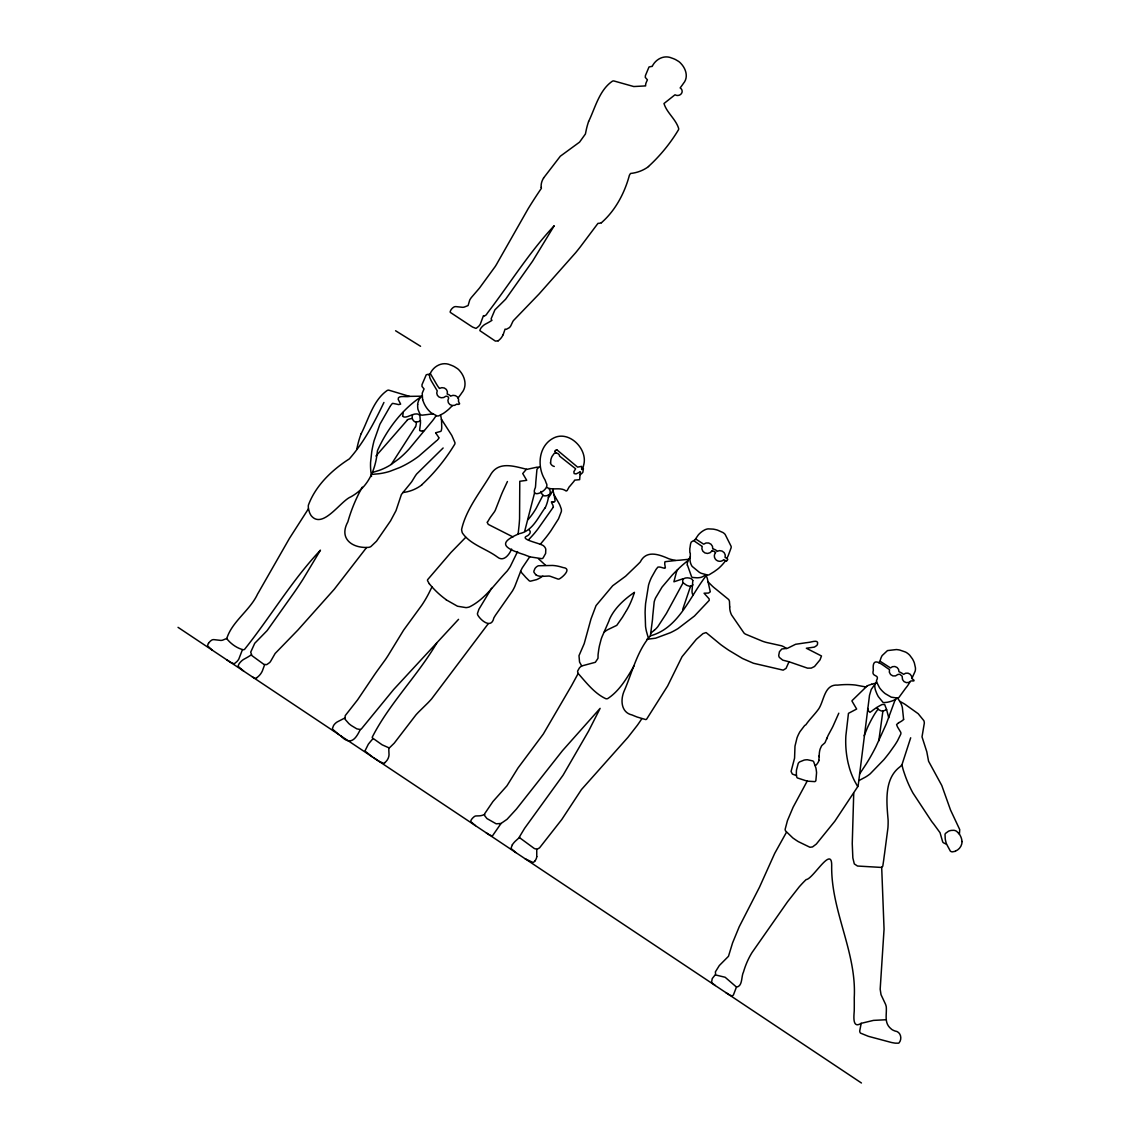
<?xml version="1.0" encoding="UTF-8"?>
<svg xmlns="http://www.w3.org/2000/svg" width="1140" height="1140" viewBox="0 0 1140 1140"><rect width="100%" height="100%" fill="white"/><g stroke="black" fill="none" stroke-linecap="round" stroke-linejoin="round"><path stroke-width="1.5" d="M388.826 747.74L388.826 748.624A70.68 67.745 -46.8 0 0 388.925 752.428L389.039 754.837A10.246 9.704 -47 0 1 384.836 762.56M536.755 849.3L536.755 856.61M729.714 606.936L729.472 601.393A7.481 7.339 -4.8 0 0 728.688 599.54L715.792 589.024A43.306 42.166 -0.4 0 1 712.044 585.832L707.997 581.813M819.218 755.735L819.204 756.689M422.584 399.527L422.228 393.328A7.196 6.698 -21.5 0 1 422.626 392.231L424.051 388.94L422.014 386.46L422.014 384.636L426.246 374.775L428.298 374.262A3.377 3.149 -20.9 0 1 429.253 375.117A3.349 3.121 -20.9 0 1 429.637 377.269L430.478 379.221A31.949 29.754 -19 0 0 431.219 380.76L437.219 390.806A5.415 5.059 -20.9 0 0 445.769 396.278L446.624 396.236A2.779 2.594 -20.9 0 1 447.478 396.478L447.707 396.606A2.252 2.109 -20.9 0 1 448.248 397.105L448.661 398.017A5.429 5.073 -20.7 0 0 456.983 404.002A3.848 3.605 -20.4 0 0 457.995 404.429L459.221 404.173A2.622 2.451 -20.6 0 0 459.634 403.674L458.508 401.494A5.429 5.073 -20.7 0 0 450.571 396.136L450.172 395.708A7.638 7.139 -21.1 0 0 449.003 394.796A5.871 5.486 -21 0 0 447.607 394.169L447.208 394.055A5.415 5.059 -20.9 0 0 439.385 388.441A54.079 50.445 -17.5 0 1 437.076 385.092L436.72 384.508A100.79 94.007 -14.6 0 1 434.753 381.102L430.393 373.678A1.71 1.596 -20.7 0 0 429.823 373.792L428.996 374.803M625.632 611.981L626.316 610.869A73.003 70.452 -24.8 0 0 629.195 605.625A96.159 92.497 -25.6 0 0 634.453 592.33C624.421 599.141 614.531 608.076 609.515 619.276A23.783 23.242 -23.8 0 0 608.988 620.873L602.861 634.923A39.529 38.76 -26.7 0 0 601.193 639.07L599.441 645.824A119.629 118.432 -11.1 0 0 598.771 649.415L598.115 654.289A18.924 18.525 -30 0 0 598.044 655.842L598.03 657.239A10.274 10.018 -32.7 0 1 597.93 658.436L595.337 662.297L581.714 665.959A11.771 11.486 -35.7 0 0 579.433 667.883L577.695 670.947A3.434 3.349 -35.4 0 0 577.681 672.03L578.165 673.484L571.567 685.639L543.31 734.032L518.002 767.99L506.958 785.802L492.936 801.534L484.671 813.732L484.628 815.613L486.951 818.563L496.171 823.807L500.987 823.493L507.058 819.29L516.42 809.072L562.519 750.619L600.125 708.353L588.625 731.025L563.06 775.2L524.614 828.31L519.498 836.803M553.327 507.001L553.114 505.847A14.806 14.15 -21.6 0 0 552.13 503.695L551.86 503.182A18.24 17.442 -18.5 0 1 551.618 502.74L551.475 501.785L553.085 501.899M581.984 469.566L583.295 466.645A6.356 6.056 -16.2 0 0 583.509 465.59C588.539 449.873 569.772 430.478 554.254 437.717C538.522 445.099 536.598 466.374 545.02 479.897A48.835 46.412 -23.3 0 1 546.131 482.947C551.19 489.801 529.216 500.588 535.387 487.564A62.344 58.981 -23.8 0 0 535.772 482.505L536.94 469.424A4.446 4.232 -19.2 0 1 537.952 468.141L538.408 467.771M417.696 404.629L417.653 405.769A22.643 21.161 -21.5 0 0 417.981 409.431L419.99 414.148A4.033 3.762 -22.5 0 0 421.971 415.188L428.184 414.447A20.648 19.337 -23.2 0 1 431.248 414.148L432.858 414.119M416.385 421.828L416.357 422.399A16.16 15.062 -24 0 1 415.559 426.859M853.732 793.312L852.25 843.643L852.848 857.935L854.302 863.892L857.48 866.029L881.306 867.426L882.773 866.258L883.728 859.845A199.785 189.112 56.3 0 1 884.555 853.646L887.932 827.911A87.709 86.298 72.1 0 0 888.117 820.059C886.606 802.403 883.942 779.176 899.631 767.092A9.149 8.949 49.5 0 0 902.111 764.27L910.689 737.779M727.548 559.341L727.534 559.412A1.881 1.824 -3.2 0 1 726.494 561.008M867.64 708.51L867.754 709.052A8.564 8.379 39.3 0 0 868.381 710.776L869.92 712.343L872.072 710.89A22.159 21.674 43.5 0 1 873.012 710.092L875.762 708.139A65.906 64.196 49.3 0 1 881.477 704.819A22.686 22.173 43 0 1 882.16 704.491L884.654 704.52L886.564 709.493A11.543 11.3 38 0 1 885.139 710.305L882.916 710.99L878.798 740.829M903.521 719.084L903.393 717.217A23.427 22.771 41.6 0 1 903.293 716.333L902.367 707.626A20.278 19.85 40.3 0 0 900.344 702.254L897.622 698.079L891.266 697.167L885.224 693.647A28.685 27.959 34.1 0 1 879.524 687.748L876.646 682.091A6.555 6.413 34.5 0 1 876.489 680.594C880.251 673.726 870.974 677.773 873.326 670.277C871.73 654.317 882.631 665.475 889.499 669.579A4.902 4.788 33.5 0 0 897.779 674.495L899.702 674.239L902.039 676.077A1.81 1.767 34.8 0 1 902.225 677.089A4.916 4.788 35.3 0 0 910.889 680.951L913.81 680.922A3.334 3.249 35.7 0 0 914.024 680.295L911.9 678.443A4.916 4.788 35.3 0 0 903.635 674.353A20.834 20.363 36.7 0 0 898.961 671.716A4.902 4.788 33.5 0 0 890.497 667.94L880.137 661.257L878.783 662.725M789.023 661.756L782.752 660.145L779.39 657.438A4.959 4.902 14.2 0 1 778.72 655.357L779.461 651.667L781.826 648.988L787.398 648.332L795.606 644.285L805.909 642.76A54.663 53.409 10.5 0 0 808.645 642.39C811.139 642.29 818.948 638.984 817.508 644.2A5.529 5.429 18.8 0 1 816.739 645.553L814.373 647.107L806.351 648.247L821.484 655.985L820.031 659.832L814.516 666.501L811.281 668.097L807.548 668.154L789.023 661.756L786.058 668.382L783.18 670.149L753.455 663.252L742.553 658.521L728.859 650.313A232.631 222.514 11.1 0 1 720.651 644.556L706.102 632.558L702.981 633.612L696.355 639.298L682.034 656.711L667.627 685.966L646.551 719.269A2.18 2.152 -41.9 0 1 645.653 719.554L637.089 717.017A143.412 140.12 -10.1 0 1 632.116 714.98C620.759 712.514 620.303 699.418 624.335 690.612C632.258 672.401 637.118 650.883 650.384 635.835L652.465 619.832A76.095 73.829 -27.8 0 0 652.707 616.384L654.189 601.877A31.364 30.752 -13.1 0 1 655.557 597.959L662.041 587.1L672.144 575.173A195.368 193.088 35.2 0 1 677.089 570.128L677.915 569.316A116.722 115.297 6.2 0 1 685.995 562.134L688.289 560.339M518.13 533.962L519.056 525.54A208.349 193.786 -31.6 0 0 519.569 518.771L519.783 481.294L526.723 480.325L522.733 473.556L526.139 469.538L536.969 467.172A2.252 2.138 -19.3 0 1 537.581 467.315L540.118 466.745M419.634 430.094L420.318 424.493A89.59 82.821 -26.3 0 0 420.489 422.57L419.876 415.744A3.876 3.62 -23.1 0 0 416.741 413.934C412.238 413.407 405.555 419.306 402.577 416.228A12.469 11.628 -23.2 0 1 402.676 415.829L402.748 415.544A14.393 13.381 -24 0 0 402.962 414.233L403.132 413.065A9.89 9.22 -23.1 0 1 403.289 412.281M534.574 492.822L524.642 531.425M818.876 760.238L819.29 753.768A21.047 20.734 51.3 0 1 820.13 749.065L821.498 746.044A6.156 6.085 50.6 0 1 822.125 745.275L824.519 743.18A5.558 5.5 47.5 0 0 825.104 742.468L827.54 736.768A27.944 27.474 48.5 0 1 828.167 735.314L831.488 729.144A85.543 84.959 9.7 0 0 832.955 726.337L838.798 713.198M356.863 448.732L357.632 445.327A95.689 90.06 -23.7 0 1 361.166 433.642M711.93 551.033A5.5 5.344 -5.8 0 1 702.169 546.331A47.538 45.942 -2.4 0 1 700.772 545.462L695.827 542.113A17.157 16.63 -5.6 0 1 695.015 541.529L694.289 540.887A5.515 5.358 -8.1 0 0 693.676 540.517L691.268 542.07A9.59 9.319 -6.9 0 0 690.498 544.307L689.985 547.77A9.419 9.149 -9.6 0 1 689.8 548.568L689.843 552.644A14.564 14.179 -10.7 0 1 690.284 553.128L690.284 556.904A11.072 10.787 -7.2 0 0 690.056 558.429A13.21 12.868 -6.8 0 0 691.51 565.326A11.614 11.315 -7.1 0 0 692.18 566.409L699.404 572.351A43.377 42.109 -3.6 0 0 701.214 573.292L707.726 575.059A6.156 5.999 -6.5 0 0 709.094 574.802L714.438 571.482A38.66 37.919 -1.2 0 1 715.507 570.67L716.932 569.658A28.5 27.702 -6.9 0 0 719.084 567.934L719.482 567.549A46.683 45.272 -8.2 0 0 724.798 561.735L725.582 560.695M242.435 649.729L238.759 659.205A17.399 16.088 -40.3 0 1 236.935 661.556L234.441 663.623A1.838 1.696 -40.9 0 1 233.814 663.708L230.736 662.411A51.941 48.194 -38.3 0 1 229.596 661.699L226.945 659.946M880.052 661.115L880.465 659.533A18.383 17.927 32.7 0 1 882.132 655.586L887.476 650.584L896.41 649.558A30.922 30.181 34.9 0 1 899.716 650.042L905.545 652.052A15.803 15.404 32.9 0 1 909.82 655.329L912.456 658.92A24.239 23.655 33.3 0 1 914.38 663.038L915.448 667.855A11.642 11.343 33.6 0 1 915.164 671.175L911.9 678.443M786.415 832.343L774.716 853.361L759.482 887.219L739.19 926.82L732.593 942.851L728.474 956.303L719.326 965.523L715.379 971.893L715.692 974.985L725.154 977.265L736.454 987.055L733.433 994.921A3.306 3.178 -89.7 0 1 732.949 995.377L732.635 995.576A1.867 1.796 -89.8 0 1 731.823 995.776L730.312 995.348A24.097 23.256 89.2 0 1 728.218 994.123L725.838 992.584M885.267 1019.787L873.511 1020.385L861.199 1023.335L859.702 1031.016A4.361 4.147 77.9 0 0 859.873 1031.928L860.002 1032.313A2.537 2.422 78 0 0 860.558 1033.139L868.381 1036.317L891.394 1042.473A69.668 66.719 72.1 0 0 895.285 1043.157L898.448 1043.186A1.966 1.867 75.5 0 0 899.118 1042.786C902.424 1038.754 900.743 1031.615 895.028 1031.016A22.572 21.518 73.9 0 1 892.364 1029.819L892.121 1029.648A5.558 5.287 75.1 0 1 891.337 1029.05C883.742 1023.065 886.906 1015.184 886.279 1006.905A14.564 13.908 76.3 0 0 885.509 1004.212L881.02 994.664L880.18 989.207L884.056 929.143L881.69 867.326M690.541 586.302L682.646 609.572M692.807 580.602A4.075 3.99 -10.2 0 0 691.082 578.65C688.118 577.182 681.421 577.339 682.76 582.07A2.907 2.836 -10.8 0 0 683.074 582.782L686.608 585.262A19.608 19.109 -8.6 0 0 688.731 585.989A10.958 10.688 -9.4 0 0 689.771 586.245L690.47 586.302M961.96 841.519L961.704 839.482A14.906 14.393 58.1 0 0 959.41 834.223L959.723 829.578L950.532 810.013L941.783 785.489L928.573 761.235L926.806 751.787L922.018 736.868L924.326 723.13A7.738 7.524 42.8 0 0 923.842 720.637L918.199 713.711L905.131 704.392A89.689 87.98 55.3 0 0 899.859 701.371M897.038 698.179L896.539 698.678A6.298 6.156 37.4 0 1 895.185 699.718L886.25 724.028L875.948 746.643A248.349 243.618 -21.8 0 1 874.238 749.977A208.249 205.399 -17.5 0 1 866.243 763.928L859.574 774.017M588.611 121.51C595.251 107.801 599.298 90.06 612.465 81.139A5.401 4.859 -6.1 0 1 613.719 80.912L633.769 86.54L645.639 85.913A8.379 7.567 -4.4 0 1 646.109 82.764L647.392 79.8L645.283 77.392L645.425 75.568L649.016 66.961L651.581 66.448A5.386 4.845 -4.3 0 0 652.151 66.476C655.614 59.138 664.121 54.578 671.93 58.126A26.306 23.726 -4 0 1 675.564 59.593L678.642 61.432A15.974 14.393 -3.7 0 1 681.007 63.584C686.038 68.899 688.674 77.435 683.316 83.548A53.509 48.065 -4.9 0 1 682.461 84.816L680.153 87.923A4.546 4.118 -3.5 0 1 681.378 93.651A4.546 4.118 -3.5 0 1 675.008 94.777L663.979 103.526C666.757 112.718 675.721 119.045 678.628 128.35A4.688 4.261 -3.8 0 1 678.571 129.632C670.505 143.113 660.131 155.867 648.461 166.483M864.149 735.77L867.483 727.605A147.502 141.773 50.4 0 1 872.513 717.673L873.083 716.661A68.899 66.932 47 0 1 876.147 711.788L878.042 709.137M264.665 664.663L262.357 670.947A15.461 14.35 -41 0 1 256.87 677.616M826.7 738.991L827.027 738.107M511.589 549.067C509.438 554.425 503.695 562.405 497.325 556.99C486.281 548.753 470.008 544.45 462.299 532.822A20.335 19.337 -26.1 0 1 461.6 529.516C465.832 510.122 479.712 492.765 490.015 475.779C497.895 460.546 513.698 466.232 526.523 469.224M361.209 433.656C368.719 419.021 373.236 400.097 387.344 390.379A5.728 5.315 -23.2 0 1 388.669 390.122L409.488 396.364L421.415 396.193M503.111 334.804L505.091 329.118A3.406 3.164 -15.3 0 0 506.431 329.246L509.281 327.707A9.006 8.379 -15.3 0 0 510.805 325.812L512.715 321.751A11.885 11.072 -14.4 0 1 513.428 320.596L539.063 293.992L575.728 252.624A323.589 286.567 -16.3 0 0 580.431 246.724L597.973 223.34A8.279 7.609 -8.2 0 0 601.407 222.77M517.574 551.546L510.349 566.366A62.059 58.91 -28 0 1 507.058 571.168C495.088 583.523 485.127 599.255 469.352 606.965A15.276 14.578 -31.9 0 1 466.018 607.62L457.482 606.224L446.111 599.768M542.668 495.829L536.114 508.44A106.961 100.605 -23.9 0 1 534.332 511.29A69.426 65.65 -23.4 0 1 529.986 517.318L528.134 519.555M415.416 426.83L391.248 464.45M507.428 481.522L502.854 491.297A127.424 123.091 -16.6 0 0 500.018 498.194L495.301 510.236A23.569 22.344 -24.8 0 1 494.332 511.917L490.485 517.19A28.899 27.602 -24.7 0 0 489.188 519.227L488.59 520.268A25.279 23.969 -25.7 0 1 488.034 521.194A9.69 9.206 -25.5 0 1 487.664 521.721L487.421 522.049M431.974 586.929L428.697 593.555A113.216 105.749 -33 0 1 421.828 605.169L403.617 630.135L388.284 655.215A109.298 101.945 -36.9 0 1 385.349 659.675L377.326 670.719A222.428 215.959 -54.7 0 0 374.291 675.051L357.575 699.875L345.235 715.621L344.978 719.183L348.883 723.615A62.643 59.38 -40.6 0 0 351.348 725.553L356.82 728.859L360.155 729.486A3.206 3.035 -44.7 0 0 361.209 729.13L393.671 689.486L458.551 619.334M633.911 666.116C627.029 677.972 619.334 691.068 607.663 698.62A4.916 4.816 -38 0 1 605.967 698.763C594.638 693.619 586.345 682.675 578.165 673.484M581.657 469.409L581.6 466.36L577.595 467.129L557.004 449.901M683.074 582.782L666.416 613.434L657.851 626.63A29.213 28.514 -21.1 0 1 654.303 630.292M383.924 402.463C374.319 422.527 364.116 442.092 349.353 458.878C331.954 469.951 315.566 485.626 308.37 505.22A15.917 14.82 -30.7 0 0 308.498 508.896L309.496 512.43A22.059 20.534 -30.5 0 0 311.135 515.622C322.606 529.829 340.475 501.016 350.75 496.897C368.491 487.094 375.659 469.78 377.426 450.77C386.531 430.051 401.822 409.73 420.731 397.019M545.034 507.87C537.738 517.93 532.48 531.169 519.128 533.705C496.897 543.167 504.393 548.369 524.671 554.809A65.806 62.857 -19.8 0 0 530.442 556.947L541.87 558.671A3.32 3.192 -24.8 0 0 543.053 558.03L545.632 553.442L545.789 549.209A6.74 6.47 -24.5 0 0 543.923 546.174C542.155 543.424 517.874 539.476 527.336 535.843A7.253 6.94 -23.9 0 0 528.533 535.002L529.687 533.663A3.748 3.577 -23.9 0 0 530.186 531.468L529.259 529.915M689.686 557.859L690.341 556.705M689.529 558.13L688.674 559.626A10.132 9.875 -8 0 0 687.221 565.07M430.165 373.706C433.57 365.983 442.605 361.238 450.642 365.042A27.859 25.978 -20.8 0 1 454.39 366.667L457.553 368.69A16.901 15.761 -20.2 0 1 459.947 371.07C465.191 377.197 467.357 386.531 461.6 393.129A56.672 52.568 -21 0 1 460.66 394.526L458.109 397.96M695.272 539.363L697.609 535.942A10.802 10.488 -5.7 0 1 698.578 534.617L699.418 533.734A22.387 21.774 -4.7 0 1 703.75 530.428L705.104 529.715A9.875 9.59 -5.3 0 1 708.125 528.875L713.17 529.117A31.806 30.979 -6.1 0 1 717.573 530.143L723.045 532.594A11.372 11.044 -4.3 0 1 725.14 534.404L731.139 546.359A7.667 7.453 -3.4 0 1 731.153 547.713L728.189 555.721A31.279 30.381 -6.8 0 1 726.721 558.415L726.935 558.557A1.966 1.91 -3.1 0 1 727.662 559.184M910.062 681.749L909.763 682.276A68.799 67.403 25.6 0 1 908.295 684.698L908.01 685.111A27.46 26.819 32.7 0 1 907.027 686.494L905.659 688.232A39.843 38.689 41.4 0 0 904.319 690.042L898.876 697.509A3.021 2.95 37.7 0 1 897.978 697.979L897.622 698.079M501.044 823.465L492.48 835.848A1.496 1.439 -56.7 0 1 491.967 835.933L489.374 834.851A44.303 42.75 -53.5 0 1 488.348 834.209L486.239 832.827M625.29 612.536L623.609 615.315A90.915 89.832 -15.2 0 0 622.568 617.082L616.769 625.361L608.731 629.223A16.701 16.316 -28.2 0 0 605.482 631.147L604.314 632.002M390.521 405.74L392.288 403.56A1.568 1.454 -23.5 0 1 392.759 403.375L396.663 404.13A26.548 24.638 -21.9 0 0 398.615 404.586L400.639 404.144L398.53 399.998A18.026 16.758 -22 0 1 398.216 399.47C397.304 394.753 406.809 397.418 409.517 396.364M807.177 781.142L797.359 777.936A2.608 2.579 63.3 0 1 796.774 777.081L796.433 775.229A38.176 37.591 56.5 0 1 796.475 770.013L798.242 763.373A6.455 6.384 59.4 0 1 799.639 761.89L804.156 760.081A19.252 19.009 62.2 0 1 807.405 759.753L812.763 760.907A4.603 4.546 57.4 0 1 813.647 761.677L815.927 768.047A52.326 51.913 75.5 0 1 816.568 772.735L815.855 780.757A2.508 2.465 61.1 0 1 814.815 781.627L807.177 781.142L793.127 807.191L787.441 820.629L785.147 829.293A4.418 4.346 76 0 0 785.531 830.889L792.841 837.943A124.388 122.108 45.7 0 0 798.214 841.577L809.942 847.262L812.535 846.935L816.326 844.056L834.836 821.213L857.636 786.814A10.431 10.246 57 0 0 858.235 785.161L869.506 695.3L871.245 689.458L876.603 681.891M390.165 406.31L379.905 424.251L374.048 440.809A128.093 121.239 -21.5 0 0 371.754 451.639L370.586 462.284A65.864 61.888 -24.4 0 0 370.814 471.02L371.526 476.477M543.524 178.054L560.324 156.209L579.548 142.144L585.418 133.993L586.202 130.16A87.167 79.458 -4 0 1 588.596 121.51M512.359 844.769L511.162 847.832A2.48 2.38 -59 0 0 511.376 848.759L515.85 852.577M208.492 643.302L207.694 645.055A2.337 2.152 -40.1 0 0 207.751 646.038L212.282 650.171M706.672 575.059C689.672 596.534 679.07 628.097 650.384 635.835M487.207 522.348L488.248 524.386L512.986 536.94M360.311 729.457C355.338 740.017 350.009 745.66 340.561 735.699M436.748 643.074C417.497 675.835 389.239 703.679 372.21 737.238A2.537 2.408 -45.5 0 0 372.466 737.965L382.128 744.819L388.726 747.74A2.636 2.494 -46.3 0 0 389.752 747.541L394.241 743.152L415.957 714.88A87.965 84.56 -49.7 0 1 418.736 711.916L427.557 703.252A113.473 106.761 -37.7 0 0 431.618 698.891L488.134 623.865M308.47 508.725L289.489 538.308L259.635 590.506A74.1 67.958 -36 0 1 257.626 593.954C250.016 610.484 232.004 621.428 226.746 638.628C230.651 643.701 236.992 648.318 243.376 649.772A2.764 2.565 -40 0 0 244.544 649.387C270.508 616.897 291.712 580.659 320.454 550.164L302.884 579.448A378.736 334.476 -32.7 0 1 293.978 592.757L267.145 630.577L254.747 643.274L250.7 652.194L252.011 655.7L263.853 664.335L266.689 664.649L269.667 662.539A9.932 9.234 -40.4 0 0 271.007 660.659L275.139 653.476L297.868 630.078L334.305 589.223L366.524 547.585M436.107 415.73L434.197 418.508A48.735 45.258 -22.9 0 1 432.074 421.287L409.331 448.761A95.518 88.122 -24.9 0 1 398.843 458.85L390.236 465.091A52.939 49.134 -25.4 0 1 379.178 470.393L373.151 472.259M491.582 588.283L478.9 609.273L477.461 613.491A4.432 4.247 -33.1 0 0 477.717 614.973C480.909 620.659 491.454 629.18 493.82 617.98A52.711 50.987 -33.5 0 1 495.544 615.13L512.416 591.019A54.506 51.927 -29.8 0 0 514.767 586.573L520.923 570.627A42.508 41.054 -26.1 0 1 522.277 567.834L529.786 556.733M548.426 497.524L548.739 497.14A28.799 27.389 -20.6 0 0 553.37 488.861M452.38 405.612L449.018 409.003A54.307 50.388 -21.3 0 1 443.446 413.364L438.857 415.815A4.731 4.418 -21.9 0 1 437.005 415.929L431.12 412.794A30.395 28.372 -20.3 0 1 422.655 399.499M540.303 544.293L545.747 537.709A144.78 135.931 -24.3 0 0 550.919 530.755L558.514 518.843L561.35 511.547A8.878 8.493 -20.7 0 0 561.279 508.967L559.968 505.362A79.643 75.895 -26.7 0 0 558.985 503.381L554.068 494.774M534.845 861.156L533.776 862.097A2.636 2.537 -61.3 0 1 532.893 862.41L525.098 858.748M375.929 456.043L407.464 419.919M528.504 539.875L532.508 535.515A104.239 98.297 -24.1 0 0 538.151 528.618L552.971 507.614A1.952 1.867 -20.4 0 0 553.413 507.043M443.132 447.992L416.699 473.969A29.341 27.659 -25.8 0 0 415.103 476.221L411.968 481.337A24.111 22.558 -26.6 0 1 410.699 483.032L401.408 494.475L396.007 510.649L390.55 520.88L376.514 541.201L370.87 546.573A7.567 7.097 -31.5 0 1 368.918 547.328C352.987 548.711 338.366 539.177 347.857 521.835A159.472 152.447 -27.2 0 1 362.278 487.151M465.776 537.296L450.899 552.544L427.6 579.719A2.75 2.608 -32.2 0 0 427.557 580.716L429.324 583.808M715.322 974.686L712.258 978.548L711.588 982.067A2.451 2.365 -87.7 0 0 711.887 982.794L715.25 985.53M437.632 439.798L438.686 438.572A1.439 1.354 -23.2 0 0 438.729 437.746M436.876 440.468L418.779 456.214A94.677 87.523 -23.8 0 1 399.613 467.585L389.738 471.376A60.805 56.473 -24.7 0 1 378.865 473.755L372.509 474.34M654.289 630.292L650.712 633.17M519.526 837.387L515.123 841.391A23.128 22.301 -61 0 0 512.345 844.754M867.013 686.095L852.079 700.601A1.539 1.511 36.9 0 0 851.993 701.114L856.653 709.037L848.459 713.341L845.88 735.671A97.912 94.99 45.8 0 0 848.189 763.287L849.542 768.403A73.573 71.62 46.9 0 0 854.729 781.256L857.722 786.643M421.786 484.757C434.54 472.929 445.911 458.878 454.846 444.03A4.973 4.674 -22.8 0 0 454.945 442.634L451.81 435.466L441.394 419.207A27.588 25.75 -23.5 0 0 440.781 416.143L440.524 415.174M384.921 762.689L384.465 763.002A1.838 1.738 -47.5 0 1 383.61 763.259L379.463 761.52A76.722 73.088 -42.1 0 1 377.995 760.608L374.205 758.129M256.928 677.673L255.061 678.4L252.424 676.946M498.18 340.874L495.359 341.088L479.954 330.714A1.653 1.539 -16.7 0 1 479.897 330.215L480.738 328.363A15.276 14.222 -16.3 0 1 483.46 325.456L484.044 324.986A10.46 9.733 -16.3 0 1 484.956 324.387L487.122 323.204A50.459 46.498 -16 0 0 490.457 321.295L491.967 320.326A4.731 4.389 -15.6 0 1 491.411 319.628L491.283 319.328A1.753 1.624 -15.8 0 1 491.197 318.63L494.917 309.838L505.633 299.221L532.551 261.231L554.225 225.72C529.159 252.41 510.022 283.475 487.934 312.389A27.503 25.593 -15.1 0 0 487.378 313.158L486.695 314.17A3.52 3.263 -16 0 1 484.357 315.865M251.228 654.887L249.603 655.956A54.421 50.217 -38.3 0 1 246.012 658.079L243.689 659.376A11.315 10.502 -41.1 0 0 242.706 660.046L242.051 660.559A16.516 15.333 -41.4 0 0 239.101 663.779L238.132 665.846A1.796 1.667 -41 0 0 238.174 666.387L243.661 671.09M344.665 718.086L337.169 721.962A10.901 10.274 -45 0 0 333.564 725.539L332.495 728.318A2.693 2.537 -44.8 0 0 332.638 729.272L339.036 734.687M898.548 723.145L898.277 723.287A12.825 12.54 40.6 0 1 897.536 723.672L896.596 724.641L897.522 726.935A36.252 35.24 40.8 0 0 898.462 728.489L900.743 732.293A3.092 3.021 44.5 0 1 900.743 734.203L897.522 740.786A96.743 95.532 30.3 0 1 894.729 745.232L889.77 752.229A194.313 191.563 -2.8 0 1 883.899 759.653L870.19 773.818A43.733 43.063 46.8 0 1 865.36 777.152L858.947 780.572M895.171 699.703L892.278 700.901A47.395 46.298 29.8 0 1 887.433 702.254L883.942 702.625A3.377 3.292 38 0 1 882.93 702.297L878.327 696.611A41.083 39.971 35.5 0 1 876.745 693.462L875.449 690.113A15.276 14.92 35.8 0 1 874.822 686.423L874.779 684.67M226.718 638.486L222.599 640.167A8.522 7.866 -39.3 0 1 220.904 640.423L215.588 639.825A29.312 27.047 -41.3 0 0 214.733 639.697L213.322 639.625A3.562 3.292 -39.9 0 0 211.869 640.039L210.786 640.78A11.272 10.402 -40.2 0 0 208.506 643.302M424.151 430.493L422.399 430.977M601.393 222.742C615.315 210.629 624.62 193.088 629.38 175.318A19.651 18.012 -5.4 0 1 629.793 174.62L630.534 173.465A33.701 30.68 -6 0 0 648.546 166.583M484.514 814.444L482.705 815.185A13.324 12.797 -53 0 1 479.299 815.841L475.822 815.955A3.449 3.306 -54.6 0 0 474.639 816.397L474.14 816.739A12.911 12.383 -55.5 0 0 471.39 819.631L470.763 821A1.61 1.553 -54.6 0 0 470.806 821.641L475.466 825.659M955.462 851.281L952.27 851.865A4.033 3.89 58.4 0 1 950.375 851.152L946.414 843.828A42.536 40.883 55.1 0 1 945.231 838.883L945.031 834.423A3.548 3.434 57.3 0 1 945.488 833.411L948.537 831.202A13.224 12.754 57.8 0 1 951.202 830.419L953.881 830.305A6.541 6.313 57.2 0 1 956.688 831.359L959.424 834.209M861.199 1023.335C852.193 1029.149 853.917 1015.968 854.245 1010.838A617.196 569.401 -60.6 0 0 854.259 997.543C856.724 951.886 830.803 910.817 831.687 865.16C831.716 845.339 812.749 879.439 806.151 879.553A136.202 130.43 72.8 0 0 799.24 886.82L787.555 901.754L752.072 952.484A75.212 72.248 81.4 0 0 748.011 959.98A79.387 76.223 81.1 0 0 743.494 971.993C741.114 976.339 742.824 986.385 736.454 987.055M683.074 578.75L673.897 581.813L676.376 572.308A27.616 26.99 -7.9 0 1 677.602 569.615M871.63 684.257L869.72 684.884A14.492 14.193 37.4 0 0 866.984 686.038M875.734 683.231L874.993 683.359A35.383 34.628 41.5 0 0 871.63 684.271M688.874 559.27L679.668 560.196A90.046 86.469 -7.9 0 1 676.932 560.353L665.147 561.692A1.511 1.482 -12.6 0 0 664.82 562.134L664.734 564.158A19.879 19.352 -9.8 0 0 664.919 565.112L665.361 567.877L664.563 568.29A8.336 8.108 -12.4 0 1 663.936 568.133L661.214 567.378A35.212 34.385 -17.8 0 0 659.732 567.036L657.908 567.079L656.227 569.159A48.35 47.31 -9.5 0 0 655.543 570.271L651.496 577.453A46.598 45.614 -10.4 0 0 648.546 585.134L645.596 603.488A173.964 170.401 16.5 0 0 645.097 612.622L645.539 626.373A49.747 48.863 -11.9 0 0 646.423 631.318L648.19 637.559M882.916 710.99L882.26 711.032A4.617 4.517 39.3 0 1 881.248 710.918L878.855 709.778A10.132 9.904 38.5 0 1 876.631 707.584M542.925 576.327L548.967 576.028A9.519 9.177 -26.9 0 1 550.506 576.37L558.058 579.091A3.734 3.591 -25.2 0 0 559.327 578.935C563.032 576.911 572.195 568.404 562.961 567.535A47.082 45.5 -29.6 0 0 557.731 566.138L556.961 565.981A37.634 36.337 -28.5 0 0 552.501 565.454L538.479 565.754A6.356 6.113 -26.1 0 0 537.239 566.352L536.513 566.865A8.037 7.724 -26.2 0 0 534.959 568.518L533.891 571.14A3.306 3.178 -26.4 0 0 534.019 572.394L535.715 574.574M695.671 539.22L696.07 539.291A4.446 4.318 -7.6 0 1 696.683 539.619L703.665 544.193A5.5 5.344 -5.8 0 1 712.742 548.924A8.664 8.436 -5.5 0 1 715.592 549.922A3.933 3.833 -5 0 1 717.003 551.389A5.5 5.358 -4.1 0 1 725.111 557.474A8.051 7.852 -4 0 1 726.308 558.144M726.351 560.894L726.095 560.866A8.023 7.809 -2.6 0 1 723.786 559.669A5.5 5.358 -4.1 0 1 716.191 559.997A5.5 5.358 -4.1 0 1 715.535 552.644M646.75 639.326L655.643 638.186L670.292 632.743A78.717 76.409 -16.4 0 0 678.015 628.582L694.459 616.013L709.251 600.324L709.094 598.828L704.078 593.213L708.567 593.057L710.291 591.803L707.37 578.764A14.806 14.464 -9.6 0 0 706.914 577.382L706.23 575.743M546.673 487.407C552.729 490.827 560.225 486.609 566.124 490.998A2.422 2.309 -18.4 0 0 567.164 490.499L569.088 487.065A2.48 2.365 -17.9 0 1 569.758 486.324L574.132 481.123A3.634 3.477 -17.1 0 1 574.617 480.139L579.647 479.655L580.203 472.886A2.465 2.351 -16.2 0 1 580.517 472.017L579.932 471.661A10.303 9.818 -16.6 0 1 578.849 472.573L576.014 473.926L574.161 473.57L573.847 471.718L575.615 468.797L559.541 456.071A3.506 3.334 -17.4 0 0 559.156 454.76L558.401 453.948A4.617 4.389 -17.4 0 0 556.149 453.036L555.964 453.022A2.651 2.522 -17.3 0 0 554.183 453.464L552.017 456.47A17.983 17.128 -16.8 0 0 550.891 459.605L550.606 462.755M415.687 421.743L417.311 421.8A8.137 7.595 -22.9 0 0 420.589 420.817M796.475 775.642L792.357 774.06L791.075 771.452L794.566 758.143L794.993 746.116L797.017 737.865A42.266 41.639 50.9 0 1 799.952 731.695L804.527 725.681A5.857 5.8 44.3 0 1 805.866 724.798C809.585 719.326 814.73 714.438 818.677 708.938C824.234 700.587 824.263 684.086 837.701 685.111A90.815 89.233 55.2 0 1 845.225 684.599L847.219 684.57A72.362 71.165 50.9 0 1 855.527 685.055L865.816 686.95M675.365 560.41L671.403 559.498A50.573 48.863 -7.8 0 1 668.824 558.757C659.291 554.567 646.437 549.58 640.295 561.934A90.73 86.925 -18.5 0 1 637.374 564.899L625.603 576.227L612.679 585.76L596.035 605.611L591.019 618.892L584.193 643.687L578.992 655.685L579.548 662.041L581.714 665.959M946.485 844.07L946.243 843.999A28.742 27.773 54.9 0 1 945.502 843.785L943.435 842.759A3.22 3.107 58 0 1 942.68 841.847L940.03 832.685L933.646 823.949A84.545 81.325 48.4 0 1 931.694 821.47L912.94 793.013A114.271 109.725 44.9 0 1 904.376 773.348A86.27 83.163 45.9 0 1 903.037 769.201L901.868 764.669M395.58 330.757L420.56 346.275M786.515 648.518L784.263 647.064A14.207 14.036 12.9 0 0 781.541 645.796L766.579 642.476A43.662 42.779 7.2 0 1 762.304 641.136L745.318 634.068A11.044 10.873 2.3 0 1 744.007 633.042L731.524 614.888A18.739 18.397 1.1 0 1 729.685 606.936M178.04 627.342L861.441 1083M372.552 757.031L364.928 751.032L368.305 744.263A76.679 73.102 -50.4 0 1 373.008 738.677M543.067 495.23L542.469 494.632A7.966 7.595 -19.7 0 1 541.187 492.494L540.916 491.44M538.493 558.799L545.604 565.312M419.606 430.535L420.874 430.991A7.923 7.396 -23.1 0 0 422.399 430.977M435.722 433.001L437.532 435.608A28.372 26.576 -24.8 0 1 437.988 436.292A6.398 5.999 -23.5 0 1 438.772 437.732M435.623 432.787L440.539 431.433A1.539 1.439 -22.7 0 0 441.266 430.735L441.693 428.555A31.778 29.669 -23.9 0 0 441.722 426.987L441.607 422.028A48.137 44.845 -24.4 0 0 441.436 419.577L441.394 419.207M552.8 490.399L553.456 492.338A46.07 43.861 -23.2 0 1 554.282 495.843L555.109 500.973L554.183 502.099A7.766 7.424 -19.5 0 1 553.385 501.956M692.792 580.602L692.023 591.062A7.923 7.752 -8.8 0 0 692.279 593.327L692.921 595.294M555.009 451.426L555.038 451.511A6.698 6.356 -16.6 0 0 556.178 453.007M886.564 709.493L888.758 717.801M541.258 187.473L541.386 188.299A553.769 523.16 21.2 0 0 528.105 208.82L497.738 262.228A72.347 66.077 -16 0 1 495.173 266.575L479.612 287.893A120.355 109.298 -17.5 0 1 477.332 290.586L471.376 297.512A26.961 24.994 -15.5 0 0 469.751 299.963L468.098 305.563L464.236 307.088A7.88 7.282 -16.6 0 1 462.626 307.315L457.539 306.788A27.089 25.094 -18.1 0 0 456.741 306.674L455.387 306.617A3.292 3.05 -17.2 0 0 454.019 306.988L453.007 307.658A10.417 9.647 -17.2 0 0 450.927 309.938L450.229 311.519A2.166 1.995 -17.4 0 0 450.314 312.403L471.647 326.496A48.208 44.574 -14.6 0 0 472.744 327.137L475.722 328.306A1.696 1.582 -16.8 0 0 476.32 328.235L478.615 326.368A16.103 14.906 -16.9 0 0 480.268 324.23L483.431 315.695A3.791 3.52 -16 0 0 484.315 315.723M687.434 565.07L691.61 576.84A3.206 3.121 -9 0 0 692.507 577.453L697.039 577.809A21.959 21.375 -7.7 0 0 700.786 577.41A11.728 11.428 -8 0 0 705.375 574.831M541.158 187.359A16.744 15.305 -9.6 0 1 543.581 178.082M503.053 334.775A14.307 13.295 -16.3 0 1 498.137 340.803M554.923 451.426A1.525 1.439 -17.1 0 1 556.961 450.043M446.168 599.683A94.535 90.131 -24.8 0 1 429.353 583.794M545.177 507.927A40.769 38.76 -22.5 0 0 548.725 494.789L547.143 495.587A7.624 7.268 -19.8 0 1 544.721 495.843A3.064 2.921 -20.1 0 1 543.025 495.287M549.11 488.932A4.831 4.617 -20 0 1 549.038 494.974M542.911 576.213A10.816 10.402 -25.6 0 1 535.615 574.717M542.212 576.441A27.061 25.949 -25.7 0 1 536.584 579.633L530.442 581.186A4.075 3.919 -27.3 0 1 529.288 580.844L525.455 577.025A32.134 30.823 -30.7 0 0 524.614 575.999L522.263 573.42A40.441 38.86 -23.2 0 1 520.567 571.468M580.26 474.582A8.721 8.322 -16.5 0 0 582.055 473.157A8.636 8.237 -16.5 0 0 582.868 472.216L583.395 468.626A1.553 1.482 -16.1 0 0 582.597 468.383M554.297 466.474A5.6 5.33 -17.6 0 1 550.378 462.826M819.076 760.309A13.58 13.438 54.8 0 1 815.385 765.724M903.806 719.383A19.651 19.209 39.3 0 1 898.406 722.817M962.103 841.519A11.015 10.63 57.7 0 1 955.391 851.096M417.611 404.629A15.333 14.307 -21.8 0 1 422 395.623M421.871 484.856A35.825 33.516 -25.7 0 1 402.691 492.537M415.487 422.128A6.199 5.785 -23 0 1 412.523 415.003M407.393 419.748A12.967 12.113 -23.9 0 1 412.267 418.522M711.916 550.962A4.09 3.99 -5.3 0 1 715.578 552.615M694.26 540.944A1.553 1.511 -7.3 0 1 695.343 539.562M692.935 584.735A3.363 3.292 -10.1 0 1 690.498 586.445M519.498 836.803A1.767 1.696 -58.3 0 0 519.641 837.743L534.346 848.531L536.983 849.286L539.534 847.875L561.806 819.475L581.486 789.535L627.869 737.423L637.346 725.282A196.764 188.485 -33.6 0 0 641.806 718.727M536.783 856.61A8.094 7.795 -60.7 0 1 534.774 861.099"/></g></svg>
